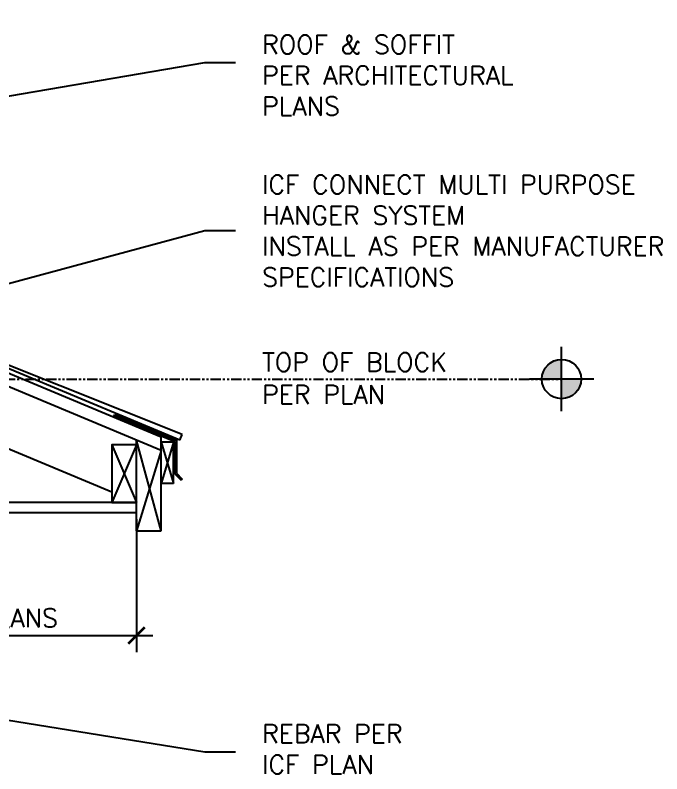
# Model space of a CAD drawing. Header units: inches. Extents: x -50 to 119, y -110 to 80.
# Drawn here: x 79.81 to 119.12, y 32.09 to 78.17 of the extents above; entities that cross this region are included whole.
import ezdxf

# ---------------------------------------------------------------- set-up
doc = ezdxf.new("R2010")
doc.units = ezdxf.units.IN
doc.header["$MEASUREMENT"] = 0
doc.linetypes.add('PHANTOM', pattern=[2.5, 1.25, -0.25, 0.25, -0.25, 0.25, -0.25])
for name, color, linetype in [('A-NOTE-SYMBOL', 7, 'Continuous'), ('A-SEC-DTL', 3, 'Continuous'), ('LAYER 12', 12, 'Continuous'), ('LAYER 5', 5, 'Continuous'), ('LAYER 7', 7, 'Continuous'), ('LAYER 8', 8, 'Continuous')]:
    doc.layers.add(name, color=color, linetype=linetype)
doc.styles.add('NOTES', font='simplex.shx', dxfattribs={"height": 1})
doc.dimstyles.new('DIM-16', dxfattribs={"dimscale": 16, "dimtxt": 0.09375, "dimasz": 0.125, "dimexe": 0.1875, "dimexo": 0.0625, "dimgap": 0.0625, "dimtad": 0, "dimtih": 1, "dimtoh": 1, "dimdec": 4, "dimzin": 3, "dimdsep": 46, "dimlunit": 4, "dimtxsty": 'NOTES', "dimcen": 0.0625, "dimclrt": 4, "dimadec": 0, "dimazin": 0, "dimtfac": 1, "dimtdec": 4, "dimtofl": 0, "dimtmove": 0, "dimatfit": 3, "dimfxl": 1, "dimfrac": 2, "dimtolj": 1, "dimtzin": 0, "dimarcsym": 0})
doc.dimstyles.new('DIM-16$0', dxfattribs={"dimscale": 16, "dimtxt": 1, "dimasz": 0.0625, "dimexe": 0.0625, "dimexo": 0.0625, "dimgap": 0.03125, "dimtad": 1, "dimdec": 4, "dimzin": 3, "dimdsep": 46, "dimlunit": 4, "dimtxsty": 'NOTES', "dimblk1": 'ARCHTICK', "dimblk2": 'ARCHTICK', "dimsah": 1, "dimcen": 0.0625, "dimdle": 0.0625, "dimclrd": 256, "dimclre": 256, "dimclrt": 7, "dimadec": 0, "dimazin": 0, "dimtfac": 1, "dimtdec": 4, "dimtmove": 2, "dimatfit": 3, "dimldrblk": 'ARCHTICK', "dimfxl": 1, "dimfrac": 2, "dimtolj": 1, "dimtzin": 0, "dimarcsym": 1})

# ---------------------------------------------------------------- blocks, each defined once
blk = doc.blocks.new('ELEVATION-MARK')
at = {"layer": 'A-NOTE-SYMBOL'}
h = blk.add_hatch(color=256, dxfattribs=at)
h.paths.add_polyline_path([(0, 0), (0, 0.1136, 0.414214), (-0.1136, 0)])
h.paths.add_polyline_path([(0, -0.1136, 0.414214), (0.1136, 0), (0, 0)])
for p, q in [((0, -0.1865), (0, 0.1865)), ((0.1865, 0), (-0.1865, 0))]:
    blk.add_line(p, q, dxfattribs=at)
at = {"layer": 'A-NOTE-SYMBOL', "color": 3}
blk.add_circle((0, 0), 0.1136, dxfattribs=at)
blk = doc.blocks.new('_ArchTick')
at = {"color": 0, "linetype": 'ByBlock', "const_width": 0.15}
blk.add_lwpolyline([(-0.5, -0.5), (0.5, 0.5)], dxfattribs=at)
blk = doc.blocks.new('*D6')
at = {"layer": 'DEFPOINTS', "color": 0}
for p in [(69.187, 48.57), (87.187, 48.57), (87.187, 40.493)]:
    blk.add_point(p, dxfattribs=at)
at = {"layer": 'LAYER 8', "lineweight": -2}
for p, q in [((69.187, 47.57), (69.187, 39.493)), ((87.187, 47.57), (87.187, 39.493)), ((68.187, 40.493), (88.187, 40.493))]:
    blk.add_line(p, q, dxfattribs=at)
at = {"layer": 'LAYER 8', "lineweight": -2, "rotation": 180}
blk.add_blockref('_ArchTick', (69.187, 40.493), dxfattribs=at)
at = {"layer": 'LAYER 8', "lineweight": -2}
blk.add_blockref('_ArchTick', (87.187, 40.493), dxfattribs=at)
at = {"layer": 'LAYER 8', "color": 7, "insert": (78.187, 41.556), "char_height": 1, "attachment_point": 5, "style": 'NOTES'}
blk.add_mtext('\\A1;{\\H1.125x;PER PLANS}', dxfattribs=at)

msp = doc.modelspace()

# ---------------------------------------------------------------- linework, layer by layer
at = {"layer": 'A-SEC-DTL', "color": 5, "linetype": 'PHANTOM', "ltscale": 0.5}
msp.add_line((69.18742, 56.07023), (113.02531, 56.07038), dxfattribs=at)
at = {"layer": 'LAYER 12'}
for p, q in [((85.82323, 53.82745), (85.85929, 53.91398)), ((85.82323, 53.82745), (89.51554, 52.28898)), ((85.85929, 53.91398), (89.60929, 52.35148)), ((88.68742, 46.8619), (87.18742, 52.3619)), ((89.43742, 52.2369), (88.68742, 49.7369)), ((88.68742, 52.2369), (89.43742, 49.7369)), ((89.51554, 52.28898), (89.51554, 50.31265)), ((89.60929, 52.35148), (89.60929, 50.35148)), ((87.18742, 52.07023), (85.68742, 48.57023)), ((85.68742, 52.07023), (87.18742, 48.57023)), ((88.68742, 51.7369), (87.18742, 46.8619)), ((89.51554, 50.31265), (89.89655, 49.93164)), ((89.60929, 50.35148), (89.96284, 49.99793)), ((89.96284, 49.99793), (89.89655, 49.93164))]:
    msp.add_line(p, q, dxfattribs=at)
at = {"layer": 'LAYER 5'}
for p, q in [((88.68742, 52.5494), (27.18742, 78.1744)), ((88.68742, 51.7369), (27.18742, 77.3619)), ((85.68742, 49.19523), (67.12492, 56.92961)), ((89.81242, 52.35148), (78.73549, 56.96687)), ((89.95665, 52.69764), (78.80761, 57.13995)), ((88.68742, 51.7369), (88.68742, 52.5494)), ((89.81242, 52.35148), (89.95665, 52.69764)), ((87.18742, 46.8619), (87.18742, 52.3619)), ((89.43742, 52.2369), (88.68742, 52.2369)), ((89.43742, 49.7369), (89.43742, 52.2369)), ((88.68742, 46.8619), (88.68742, 51.7369)), ((89.43742, 49.7369), (88.68742, 49.7369)), ((87.18742, 48.57023), (69.18742, 48.57023)), ((87.18742, 46.8619), (88.68742, 46.8619))]:
    msp.add_line(p, q, dxfattribs=at)
at = {"layer": 'LAYER 5', "flags": 128}
msp.add_lwpolyline([(87.18742, 48.57023), (87.18742, 52.07023), (85.68742, 52.07023), (85.68742, 48.57023)], close=True, dxfattribs=at)
at = {"layer": 'LAYER 8'}
msp.add_line((87.18742, 47.94523), (69.81242, 47.94523), dxfattribs=at)

# ---------------------------------------------------------------- block references
at = {"layer": 'A-SEC-DTL', "xscale": 10.5, "yscale": 10.5, "zscale": 10.5}
msp.add_blockref('ELEVATION-MARK', (113.02531, 56.07044), dxfattribs=at)

# ---------------------------------------------------------------- texts
at = {"layer": 'LAYER 7', "char_height": 1.125, "attachment_point": 1, "style": 'NOTES'}
for s, insert in [('\\A1;ROOF & SOFFIT\\PPER ARCHITECTURAL\\PPLANS', (94.82211, 76.95887)), ('\\A1;REBAR PER\\PICF PLAN', (94.82211, 35.09365))]:
    msp.add_mtext_dynamic_manual_height_columns(s, width=28.9113797, gutter_width=5, heights=[0], dxfattribs=dict(at, insert=insert))
for s, insert, width in [('\\A1;ICF CONNECT MULTI PURPOSE\\PHANGER SYSTEM\\PINSTALL AS PER MANUFACTURER\\PSPECIFICATIONS', (94.82211, 68.45229), 33.3647578), ('TOP OF BLOCK', (94.82211, 57.65858), 28.9113797), ('PER PLAN', (94.82211, 55.6983), 28.9113797)]:
    msp.add_mtext(s, dxfattribs=dict(at, insert=insert, width=width))

# ---------------------------------------------------------------- dimensions: what is measured, and where the dimension line sits
at = {"layer": 'LAYER 8'}
dim = msp.add_linear_dim(base=(87.18742, 40.49336), p1=(69.18742, 48.57023), p2=(87.18742, 48.57023), text='{\\H1.125x;PER PLANS}', dimstyle='DIM-16$0', dxfattribs=at)
dim.commit()
dim.dimension.update_dxf_attribs({"geometry": '*D6', "text_midpoint": (78.18742, 41.55586)})

# ---------------------------------------------------------------- leaders
for points in [[(51.7241, 68.53674), (91.34279, 75.29245), (93.20798, 75.29245)], [(67.12492, 58.57022), (91.34279, 65.08929), (93.20798, 65.08929)], [(64.66021, 37.70901), (91.34279, 33.42724), (93.20798, 33.42724)]]:
    msp.add_leader(points, dimstyle='DIM-16', dxfattribs=at)

doc.saveas('drawing.dxf')
